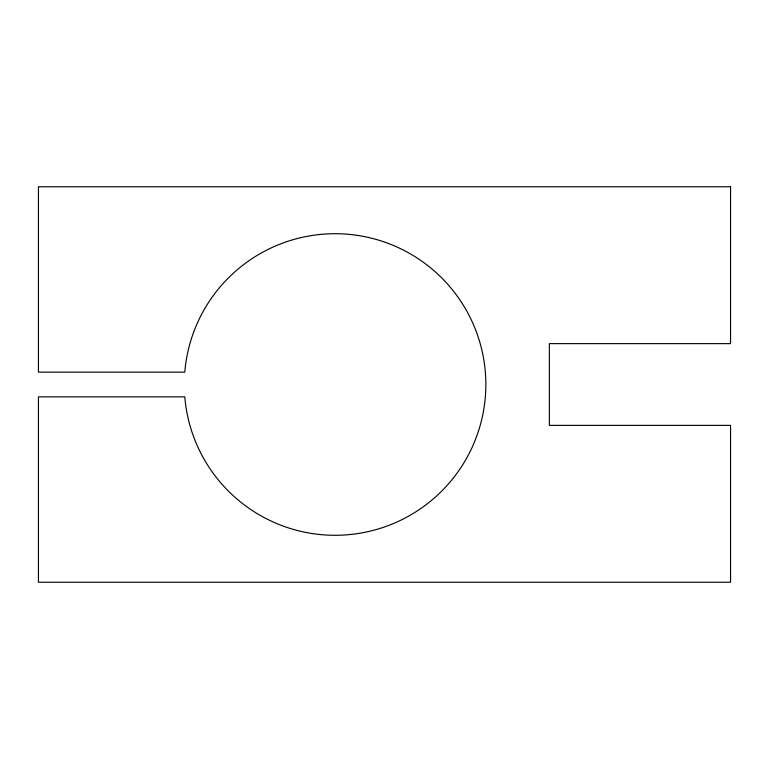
<?xml version="1.0" encoding="UTF-8"?>
<svg xmlns="http://www.w3.org/2000/svg" width="769" height="769" viewBox="0 0 769 769"><rect width="100%" height="100%" fill="white"/><g stroke="black" fill="none" stroke-linecap="round" stroke-linejoin="round"><path stroke-width="1.15" d="M730.55 186.761L38.45 186.761L38.45 372.138L184.791 372.138A150.782 150.782 0 0 1 414.001 256.029A150.782 150.782 0 0 1 414.001 512.971A150.782 150.782 0 0 1 184.791 396.862L38.45 396.862L38.45 582.239L730.55 582.239L730.55 425.372L549.354 425.372L549.354 343.628L730.55 343.628L730.55 186.761"/></g></svg>
